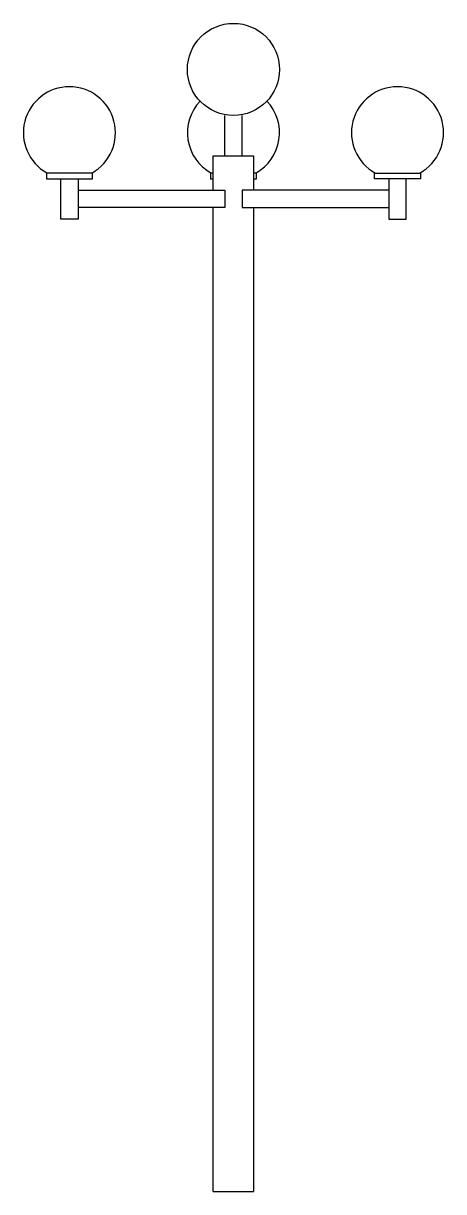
# Model space of a CAD drawing. Header units: millimetres. Extents: x -2877.72 to -2876.99, y 3742.68 to 3744.71.
import ezdxf

# ---------------------------------------------------------------- set-up
doc = ezdxf.new("R2010")
doc.units = ezdxf.units.MM
doc.header["$LTSCALE"] = 10
doc.layers.add('Ele_postes_luz', color=2, linetype='Continuous')

msp = doc.modelspace()

# ---------------------------------------------------------------- linework, layer by layer
at = {"layer": 'Ele_postes_luz'}
for p, q in [((-2877.3678, 3744.4806), (-2877.3678, 3744.5506)), ((-2877.3378, 3744.4806), (-2877.3378, 3744.5506)), ((-2877.3878, 3744.4806), (-2877.3178, 3744.4806)), ((-2877.3878, 3744.4206), (-2877.3878, 3744.4806)), ((-2877.3178, 3744.4806), (-2877.3178, 3744.4206)), ((-2877.6778, 3744.4506), (-2877.6778, 3744.4406)), ((-2877.5978, 3744.4506), (-2877.6778, 3744.4506)), ((-2877.6778, 3744.4406), (-2877.5978, 3744.4406)), ((-2877.6528, 3744.3706), (-2877.6528, 3744.4406)), ((-2877.6228, 3744.4406), (-2877.6228, 3744.3706)), ((-2877.5978, 3744.4406), (-2877.5978, 3744.4506)), ((-2877.3878, 3744.4506), (-2877.3928, 3744.4506)), ((-2877.3928, 3744.4506), (-2877.3928, 3744.4406)), ((-2877.3928, 3744.4406), (-2877.3878, 3744.4406)), ((-2877.3128, 3744.4506), (-2877.3178, 3744.4506)), ((-2877.3178, 3744.4406), (-2877.3128, 3744.4406)), ((-2877.3128, 3744.4406), (-2877.3128, 3744.4506)), ((-2877.1078, 3744.4406), (-2877.1078, 3744.4506)), ((-2877.1078, 3744.4506), (-2877.0278, 3744.4506)), ((-2877.0278, 3744.4406), (-2877.1078, 3744.4406)), ((-2877.0828, 3744.4406), (-2877.0828, 3744.3706)), ((-2877.0528, 3744.3706), (-2877.0528, 3744.4406)), ((-2877.0278, 3744.4506), (-2877.0278, 3744.4406)), ((-2877.6228, 3744.4206), (-2877.3678, 3744.4206)), ((-2877.3678, 3744.4206), (-2877.3678, 3744.3906)), ((-2877.3378, 3744.4206), (-2877.3378, 3744.3906)), ((-2877.0828, 3744.4206), (-2877.3378, 3744.4206)), ((-2877.3678, 3744.3906), (-2877.6228, 3744.3906)), ((-2877.3878, 3742.6806), (-2877.3878, 3744.3906)), ((-2877.3378, 3744.3906), (-2877.0828, 3744.3906)), ((-2877.3178, 3744.3906), (-2877.3178, 3742.6806)), ((-2877.6228, 3744.3706), (-2877.6528, 3744.3706)), ((-2877.0828, 3744.3706), (-2877.0528, 3744.3706)), ((-2877.3878, 3742.6806), (-2877.3178, 3742.6806))]:
    msp.add_line(p, q, dxfattribs=at)
msp.add_circle((-2877.3528, 3744.6306), 0.08, dxfattribs=at)
for centre, start, end in [((-2877.6378, 3744.5206), 298.955, 241.045), ((-2877.0678, 3744.5206), 298.955, 241.045), ((-2877.3528, 3744.5206), 136.5675, 241.045), ((-2877.3528, 3744.5206), 298.955, 43.4325)]:
    msp.add_arc(centre, 0.08, start, end, dxfattribs=at)

doc.saveas('drawing.dxf')
